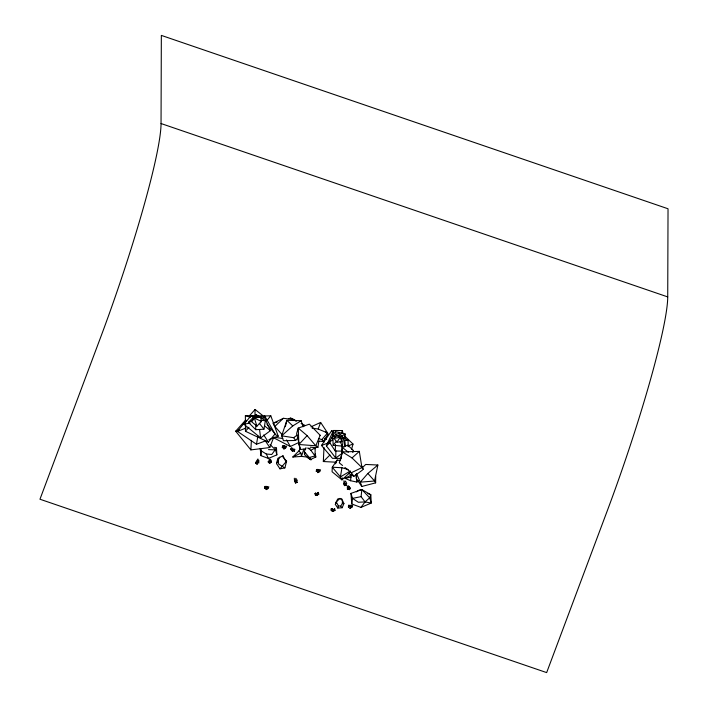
<?xml version="1.0" encoding="UTF-8"?>
<svg xmlns="http://www.w3.org/2000/svg" width="708" height="708" viewBox="0 0 708 708"><rect width="100%" height="100%" fill="white"/><g stroke="black" fill="none" stroke-linecap="round" stroke-linejoin="round"><path stroke-width="1.06" d="M161.043 123.537L161.344 35.4L668.033 208.772L667.724 296.909A179.381 17.709 -71.1 0 1 607.092 511.273L546.656 672.6L39.967 499.228L100.412 337.902A179.381 17.709 -71.1 0 0 161.043 123.537L667.724 296.909M282.97 457.191L282.979 455.784L277.81 458.341L276.536 463.625L279.97 468.838L284.89 467.917L286.616 461.129L283.696 457.979M350.964 493.387L352.522 498.37L358.337 502.264L365.036 501.91L371.24 503.061L369.673 497.83L361.876 489.555L350.964 493.387L351.752 503.972L360.965 507.406L371.24 503.061L370.806 494.724L361.876 489.555L358.991 490.175L356.31 491.848M356.416 474.466L356.354 478.564L361.815 486.458L375.629 482.856L375.709 476.334M254.969 415.985L255.075 409.472L262.836 415.658M341.955 453.474L335.76 458.041L335.884 450.677M336.256 501.945L338.318 505.724L340.619 506.22L342.345 503.592L342.415 500.547L339.973 498.423L337.636 499.06L335.335 504.406L337.805 508.07L342.176 507.742L343.92 503.565L341.787 498.892L339.973 498.423L336.256 501.945L335.335 504.406M340.433 460.218L342.371 451.943L359.31 451.368L361.938 467.59L363.301 469.457L362.16 466.36M342.159 451.146L335.256 450.996L335.521 444.509M336.105 462.209L323.335 461.536L323.99 447.394M324.237 441.951L324.344 439.774M344.008 480.697L343.84 483.945L346.743 483.44L345.504 481.059L343.84 483.945L344.654 483.378L346.362 485.307L344.415 485.608L344.061 483.546L346.362 485.307L345.46 484.599L344.415 485.608L344.654 483.378M273.633 437.447L269.783 447.544L250.871 449.899L251.393 440.314M344.398 446.898L345.194 434.013L335.371 431.508L329.238 441.96L335.256 450.996M341.76 441.836L342.15 436.155L336.689 435.606L334.061 438.367L336.928 442.111L341.76 441.836L340.238 437.305L336.689 435.606M358.699 480.838L356.85 482.051L350.628 480.741L351.079 474.139M338.964 436.924L339.247 433.039L332.76 436.402L333.185 445.261L342.327 446.137L343.672 437.889L339.247 433.039M270.783 462.324L270.96 460.244L269.943 459.023L268.996 460.085L270.783 462.324L270.429 460.386L268.996 460.085M360.965 507.406L365.036 501.91L361.089 496.644L361.876 489.555M285.342 426.703L286.873 420.295L301.183 420.729L303.042 426.782M315.343 453.952L315.83 456.996L310.538 459.563L304.52 454.616L304.821 452.43M274.554 447.297L276.492 448.04L276.846 454.872L268.429 458.439L260.871 455.625L261.509 451.031L260.871 448.925M351.752 503.972L352.522 498.37L361.089 496.644M314.626 447.739L317.91 447.332L318.892 440.995M315.75 493.06L315.423 495.131L317.379 495.405L315.75 493.06L314.971 493.609L315.423 495.131L317.379 495.405L314.971 493.609M263.969 429.181L265.358 420.685L256.039 414.525L248.393 422.349L255.783 429.703L263.969 429.181L259.243 423.189M348.186 469.519L341.955 467.74L340.415 476.926L341.955 479.882L349.956 472.475M246.207 420.623L237.472 431.376L256.482 444.252L257.88 436.039M332.167 438.093L333.486 430.473L342.389 430.553L343.017 433.659M362.62 467.457L365.709 464.457L377.868 465.014L374.559 481.015L375.629 482.856M337.805 508.07L338.318 505.724M317.476 493.538L318.326 492.343L318.75 494.255L316.901 495.37L317.697 492.662L318.75 494.255L317.476 493.538L316.901 495.37M351.575 449.279L353.026 444.066L344.371 435.73M352.796 452.518L353.381 450.465L347.734 445.146L342.265 447.35L341.504 450.102L342.353 453.067M251.429 421.587L254.721 416.906L260.632 417.021L261.5 421.499L256.916 426.154L251.429 421.587L254.721 416.906M303.838 449.137L301.466 456.412L292.802 457.023L298.847 450.996L300.466 448.403M266.12 489.591L267.058 486.927L268.845 486.821L268.031 488.564L266.12 489.591L267.934 488.122L267.058 486.927L267.288 487.316L264.597 488.378L264.774 486.485L266.279 486.387L266.96 487.184M283.873 448.934L284.802 446.27L286.59 446.164L285.775 447.907L283.873 448.934L285.678 447.465L284.802 446.27L282.519 445.828L282.342 447.721L285.032 446.659L284.023 445.739L283.005 445.943L282.342 447.721L284.023 445.739M317.848 472.625L318.777 469.953L320.565 469.855L319.75 471.599L317.848 472.625L319.653 471.156L318.777 469.953L319.016 470.351L316.317 471.404L316.494 469.51L317.998 469.422L318.689 470.209M349.929 508.309L350.867 505.636L352.655 505.53L351.841 507.273L349.929 508.309L351.743 506.84L350.867 505.636L351.841 507.273L351.743 506.84M341.353 433.482L342.389 430.553M342.707 477.865L341.955 479.882L332.087 471.767L332.264 467.227L337.167 460.023L340.389 460.607M265.261 486.6L264.597 488.378L266.279 486.387M316.98 469.634L316.317 471.404L317.998 469.422M312.095 428.145L318.175 429.013L320.653 422.437L327.592 432.969L327.946 434.101L323.565 441.606L319.228 441.119M294.74 481.059L294.572 481.475L297.307 480.449L295.829 478.316L294.572 481.475L294.324 478.236M304.52 454.616L304.316 451.615L305.98 447.66M335.539 463.829L337.167 460.023M332.282 508.707L331.441 510.636L333.264 511.362L332.282 508.707L331.123 509.025L331.441 510.636L331.14 510.309L333.264 511.362L331.123 509.025M276.536 463.625L279.757 457.094M332.813 511.211L334.716 508.583L334.893 510.556L332.813 511.211L334.273 508.769L334.893 510.556L333.583 509.539M335.76 458.041L326.344 445.898L333.486 430.473M353.026 451.226L353.381 450.465M261.509 451.031L266.279 454.023L271.766 454.474L276.492 448.04M263.765 417.578L264.659 415.915L245.375 415.667L245.419 422.95M256.588 461.377L255.526 463.103L257.154 464.183L256.774 461.421L257.154 464.183L256.296 462.793L255.526 463.103L256.747 461.43L258.774 463.085L258.836 460.253L256.323 461.536L257.916 458.952L258.234 461.058M314.538 448.881L315.255 447.721L310.334 447.137M336.928 442.111L340.238 437.305L342.15 436.155M341.132 458.421L332.503 458.341L321.476 445.456L331.68 430.721L333.495 431.783M286.616 461.129L279.97 468.838M333.185 445.261L336.371 441.279M245.428 425.039L245.472 431.287L268.385 442.119L275.049 433.933L264.659 415.915M292.209 450.81L293.227 449.562L294.696 449.235L294.36 451.182L292.209 450.81L294.714 449.323L294.36 451.182L293.227 449.562M259.093 416.826L264.332 417.251L270.421 430.659L260.624 437.916L243.95 424.234L250.712 416.145L254.907 416.481M266.668 420.729L270.801 415.8L278.226 436.146L268.907 439.624M245.472 431.287L248.942 427.243M318.715 438.659L321.848 439.579L327.592 432.969L318.175 429.013M377.868 465.014L367.877 473.448L360.292 482.157L361.815 486.458M250.871 449.899L235.675 431.207L245.738 419.941M249.322 415.915L255.075 409.472M301.183 420.729L292.767 425.924L286.873 420.295L281.66 435.827L283.474 440.721L295.634 440.482L297.794 438.093M300.413 449.536L296.634 433.526L298.236 428.101L307.104 435.615L298.891 444.509L300.413 449.536L305.874 448.845M323.335 461.536L329.963 454.978M282.536 435.075L274.828 426.455L283.377 418.295L294.262 419.685L296.015 421.021M342.522 465.492L339.309 462.864L342.371 451.943L352.044 457.952L359.31 451.368M292.767 425.924L281.66 435.827L293.67 437.712L295.634 440.482M348.805 488.918L349.991 487.856L350.31 488.653L349.354 489.635L347.283 488.962L349.991 487.856L349.354 489.635L348.805 488.918L347.283 488.962M365.036 501.91L369.673 497.83L370.806 494.724L367.85 493.582M326.344 445.898L330.096 442.659M262.668 418.552L264.332 417.251M293.67 437.712L297.103 435.075M348.38 473.316L353.867 476.36L362.443 470.085M350.398 470.962L340.415 476.926L332.264 467.227L341.955 467.74M307.9 447.881L310.901 450.306L315.255 447.721L314.989 455.925L315.83 456.996M341.415 436.208L345.194 434.013M329.238 441.96L332.857 439.925M303.051 426.349L304.909 425.358L301.086 423.419M350.628 480.741L345.053 478.289L350.442 475.457M344.929 467.466L351.354 472.732L361.938 467.59L352.044 457.952M283.377 418.295L272.996 423.287L274.828 426.455M292.802 457.023L300.882 453.12L301.466 456.412L306.484 456.979L311.016 459.943L310.237 458.165M272.996 437.447L290.36 446.5L298.803 442.491M310.989 426.836L320.653 422.437M248.393 422.349L252.951 420.41M351.133 506.016L348.407 507.087L348.584 505.193L349.071 505.308L348.407 507.087L350.088 505.105L350.77 505.893M237.472 431.376L246.375 427.915M294.705 481.042L295.448 480.75L297.316 482.343L295.466 482.998L294.705 481.042L297.316 482.343L296.493 481.794L295.466 482.998L295.448 480.75M235.675 431.207L239.525 429.756M256.482 444.252L265.801 440.783M321.476 445.456L328.627 442.792M347.885 445.96L353.026 444.066M326.468 438.075L324.397 438.686L326.37 439.491M274.031 422.986L277.138 422.065M288.519 418.694L290.59 418.083L294.262 419.685M304.316 451.615L309.29 457.518L314.989 455.925L310.901 450.306M270.429 460.386L270.96 460.244M349.115 486.608L347.221 487.06L348.044 485.591L349.867 488.299L347.221 487.06L349.053 486.361L349.867 488.299M345.053 478.289L351.23 477.033M243.95 424.234L250.225 423.003M334.061 438.367L340.238 437.305M256.916 426.154L254.349 418.074L260.632 417.021M269.031 462.306L271.093 461.979L269.686 463.306L268.155 461.811L271.093 461.979L269.686 463.306L268.155 461.811M341.84 438.155L343.672 437.889M308.069 448.571L310.254 448.297M344.867 440.588L348.026 440.234L348.256 446.677M264.429 416.003L270.801 415.8M342.345 503.592L343.92 503.565M268.527 449.615L275.571 449.881L276.846 454.872M260.615 420.357L265.358 420.685M332.76 436.402L335.716 436.783M274.182 437.261L282.811 438.517M291.289 447.987L292.988 448.368L292.537 451.146L290.581 449.102L292.537 451.146L291.289 447.987L291.289 449.677M245.375 415.667L250.366 417.278M250.712 416.145L254.791 417.508M254.349 418.074L261.5 421.499M290.59 418.083L296.316 420.995M274.483 434.19L278.226 436.146M284.89 467.917L278.695 464.174L278.191 460.536M344.389 438.128L348.026 440.234M317.91 447.332L315.786 445.792L307.104 435.615M264.686 425.933L270.421 430.659M348.345 452.253L342.265 447.35L342.716 452.465M269.96 444.553L275.571 449.881M340.619 506.22L342.176 507.742M325.742 431.818L327.946 434.101M298.847 450.996L300.882 453.12M367.877 473.448L374.559 481.015L360.292 482.157L356.425 473.448M321.848 439.579L323.565 441.606M266.934 424.145L275.049 433.933M351.354 472.732L353.867 476.36M265.04 440.349L269.783 447.544M263.739 434.933L268.385 442.119M309.29 457.518L310.538 459.563M286.581 439.934L290.36 446.5M331.68 430.721L332.76 432.65M282.979 455.784L285.775 461.439M341.389 445.598L342.3 447.465M266.279 454.023L268.429 458.439M340.132 441.597L342.327 446.137M335.371 431.508L336.309 435.154M344.486 440.907L345.539 446.075M259.571 429.659L260.624 437.916M356 474.36L356.85 482.051M260.225 448.421L260.871 455.625M255.668 424.481L255.783 429.703M256.039 414.525L256.057 417.295M320.149 435.278L315.786 445.792L298.891 444.509L298.236 428.101L309.369 424.154L320.149 435.278"/></g></svg>
